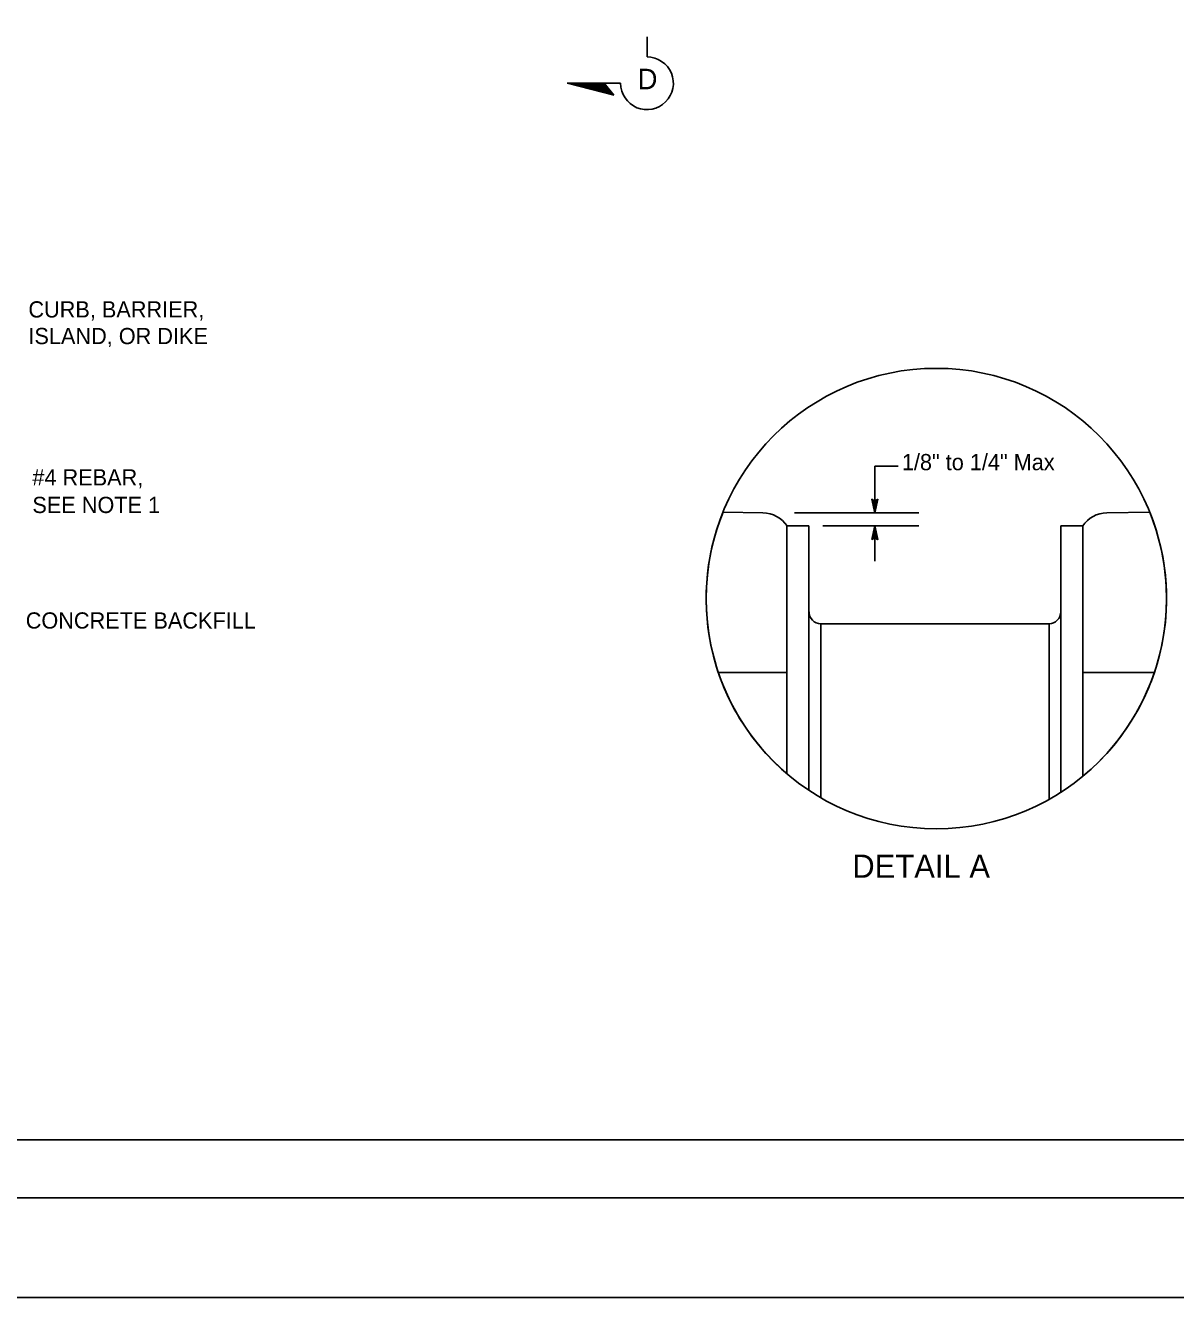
# Model space of a CAD drawing. Extents: x -894 to 866, y -472 to 714.
# Drawn here: x -221 to 275, y -472 to 76 of the extents above; entities that cross this region are included whole.
import ezdxf

# ---------------------------------------------------------------- set-up
doc = ezdxf.new("R2010")
doc.units = 0
for name, color, linetype in [('36 Drainage', 7, 'Continuous'), ('37 Drain Anno', 7, 'Continuous'), ('57 Undefined', 7, 'Continuous'), ('60 Nongeo Data', 7, 'Continuous'), ('border_PLOTTING-ELEMENTS', 7, 'Continuous'), ('border_rw_22x34_Cut_Lines', 7, 'Continuous'), ('border_SHEET', 7, 'Continuous')]:
    doc.layers.add(name, color=color, linetype=linetype)

msp = doc.modelspace()

# ---------------------------------------------------------------- linework, layer by layer
at = {"layer": '36 Drainage'}
for p, q in [((97.26, -133.89), (80.04, -133.54)), ((264.23, -133.52), (245.72, -133.89))]:
    msp.add_line(p, q, dxfattribs=at)
for points in [[(107.66, -246.43), (107.66, -202.75), (107.66, -139.47)], [(235.32, -139.47), (235.32, -202.75), (235.32, -247.52)]]:
    msp.add_lwpolyline(points, dxfattribs=at)
for centre, radius, start, end in [((172.14, -170.83), 99.36, 157.9593, 229.541), ((97.37, -146.17), 12.29, 33.052, 90.4742), ((172.14, -170.83), 99.36, 309.4816, 22.0568), ((245.62, -146.17), 12.29, 89.5258, 146.948)]:
    msp.add_arc(centre, radius, start, end, dxfattribs=at)
at = {"layer": '37 Drain Anno'}
for p, q in [((145.55, -113.69), (145.55, -133.89)), ((155.65, -113.69), (145.55, -113.69)), ((144.24, -127.98), (144.24, -127.98)), ((146.87, -127.98), (146.87, -127.98)), ((110.91, -133.89), (164.55, -133.89)), ((145.55, -133.89), (145.55, -133.89)), ((123.1, -139.47), (164.55, -139.47)), ((145.55, -139.47), (145.55, -154.65)), ((145.55, -139.47), (145.55, -139.47)), ((144.23, -145.38), (144.23, -145.38)), ((146.86, -145.38), (146.86, -145.38))]:
    msp.add_line(p, q, dxfattribs=at)
for points in [[(146.87, -127.98), (145.55, -133.89), (144.24, -127.98), (144.59, -128.19), (145.55, -132.52), (146.52, -128.19), (146.17, -128.4), (145.55, -131.17), (144.94, -128.4), (145.29, -128.61), (145.55, -129.81), (145.82, -128.61), (145.55, -128.77), (144.24, -127.98), (145.55, -128.77)], [(144.23, -145.38), (145.55, -139.47), (146.86, -145.38), (146.51, -145.17), (145.55, -140.84), (144.58, -145.17), (144.93, -144.96), (145.55, -142.19), (146.16, -144.96), (145.81, -144.75), (145.55, -143.55), (145.28, -144.75), (145.55, -144.59), (146.86, -145.38), (145.55, -144.59)]]:
    msp.add_lwpolyline(points, close=True, dxfattribs=at)
msp.add_circle((172.14, -170.83), 99.36, dxfattribs=at)
at = {"layer": '60 Nongeo Data'}
for p, q in [((47.23, 62.93), (47.23, 71.59)), ((35.84, 51.54), (12.77, 51.54)), ((12.77, 51.54), (32.91, 46.4)), ((14.43, 51.54), (32.48, 46.94)), ((16.08, 51.54), (32.05, 47.47)), ((17.74, 51.54), (31.62, 48)), ((19.39, 51.54), (31.19, 48.53)), ((21.05, 51.54), (30.76, 49.07)), ((22.71, 51.54), (30.33, 49.6)), ((24.36, 51.54), (29.89, 50.13)), ((26.02, 51.54), (29.46, 50.66)), ((27.68, 51.54), (29.03, 51.19)), ((28.75, 51.54), (32.91, 46.4)), ((35.84, 51.44), (35.84, 51.44)), ((80.04, -133.54), (97.26, -133.89)), ((245.72, -133.89), (264.23, -133.52)), ((107.66, -139.47), (107.66, -246.43)), ((107.66, -139.47), (117.15, -139.47)), ((117.15, -139.47), (117.15, -253.59)), ((225.83, -139.47), (225.83, -254.44)), ((225.83, -139.47), (235.32, -139.47)), ((235.32, -139.47), (235.32, -247.52)), ((220.77, -181.65), (122.22, -181.65)), ((122.22, -181.65), (122.22, -256.74)), ((220.77, -181.65), (220.77, -257.48)), ((78.04, -202.75), (107.66, -202.75)), ((266.24, -202.75), (235.32, -202.75))]:
    msp.add_line(p, q, dxfattribs=at)
for centre, radius, start, end in [((47.23, 51.54), 11.39, 180, 90.0005), ((97.37, -146.17), 12.29, 33.052, 90.4742), ((245.62, -146.17), 12.29, 89.5258, 146.948), ((122.22, -176.59), 5.06, 180, 270), ((220.77, -176.59), 5.06, 270, 0)]:
    msp.add_arc(centre, radius, start, end, dxfattribs=at)
at = {"layer": 'border_PLOTTING-ELEMENTS'}
for points in [[(-894.04, -472.45), (865.96, -472.45), (865.96, 713.55), (-894.04, 713.55)], [(-864.04, 670.55), (835.96, 670.55), (835.96, -429.45), (-864.04, -429.45)]]:
    msp.add_lwpolyline(points, close=True, dxfattribs=at)
at = {"layer": 'border_rw_22x34_Cut_Lines'}
msp.add_lwpolyline([(-864.04, 670.55), (835.96, 670.55), (835.96, -429.45), (-864.04, -429.45)], close=True, dxfattribs=at)
at = {"layer": 'border_SHEET'}
msp.add_line((810.96, -404.45), (-814.04, -404.45), dxfattribs=at)

# ---------------------------------------------------------------- texts
at = {"layer": '57 Undefined'}
for s, height, p in [('CURB, BARRIER,', 7, (-219.81, -49.53)), ('ISLAND, OR DIKE', 7, (-219.81, -61.03)), ('1/8" to 1/4" Max', 7, (157.24, -115.44)), ('#4 REBAR,', 7, (-218.09, -122.01)), ('SEE NOTE 1', 7, (-218.09, -133.91)), ('CONCRETE BACKFILL', 7, (-220.96, -183.77)), ('DETAIL A', 10, (135.85, -291.31))]:
    msp.add_text(s, height=height, dxfattribs=at).set_placement(p)
at = {"layer": '60 Nongeo Data'}
msp.add_text('D', height=8.86, dxfattribs=at).set_placement((43.18, 48.95))

doc.saveas('drawing.dxf')
